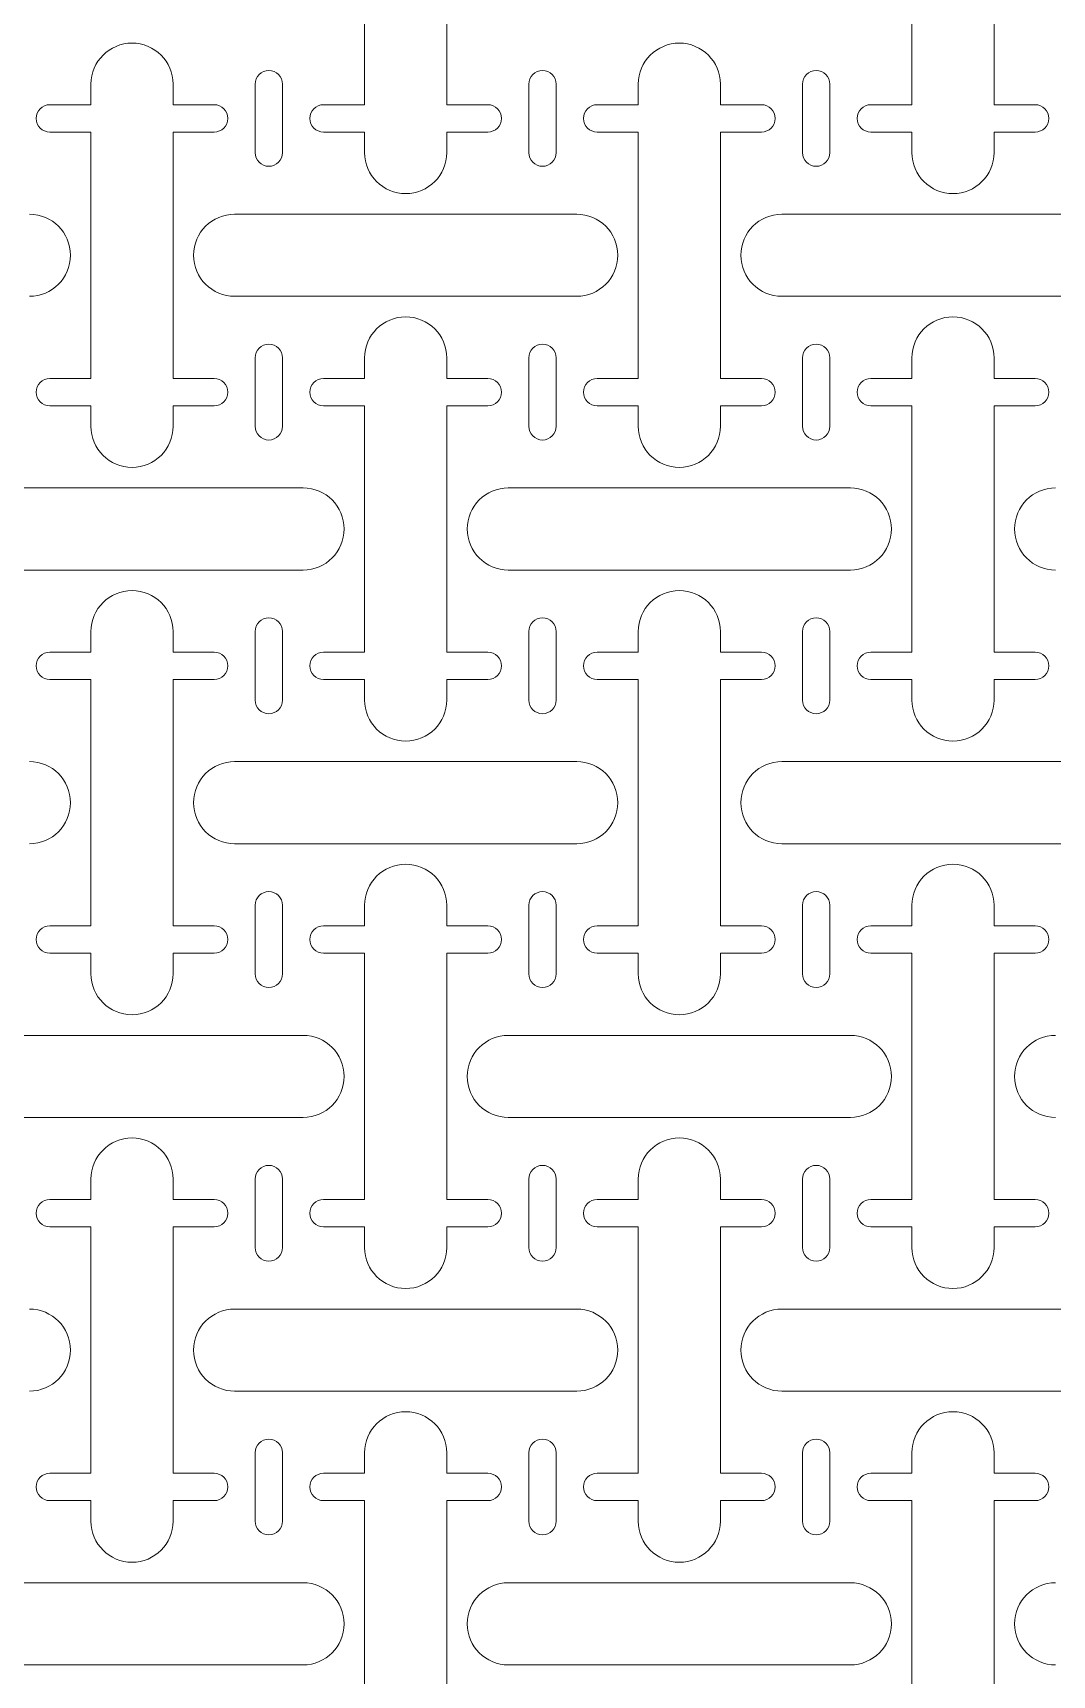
# Model space of a CAD drawing. Header units: metres. Extents: x 0 to 140, y 0 to 240.
# Drawn here: x 66.4 to 103.6, y 58.1 to 118.1 of the extents above; entities that cross this region are included whole.
import ezdxf

# ---------------------------------------------------------------- set-up
doc = ezdxf.new("R2010")
doc.units = ezdxf.units.M
doc.layers.add('TOP', color=1, linetype='Continuous', lineweight=0)

msp = doc.modelspace()

# ---------------------------------------------------------------- linework, layer by layer
at = {"layer": 'TOP'}
for p, q in [((78.5, 115.5), (78.5, 124.5)), ((81.5, 115.5), (81.5, 124.5)), ((98.5, 115.5), (98.5, 124.5)), ((101.5, 115.5), (101.5, 124.5)), ((68.5, 115.5), (68.5, 116.25)), ((71.5, 115.5), (71.5, 116.25)), ((74.5, 113.75), (74.5, 116.25)), ((74.5, 113.75), (74.5, 116.25)), ((74.5, 113.75), (74.5, 116.25)), ((74.5, 113.75), (74.5, 116.25)), ((74.5, 113.75), (74.5, 116.25)), ((74.5, 113.75), (74.5, 116.25)), ((74.5, 113.75), (74.5, 116.25)), ((74.5, 113.75), (74.5, 116.25)), ((74.5, 113.75), (74.5, 116.25)), ((74.5, 113.75), (74.5, 116.25)), ((74.5, 113.75), (74.5, 116.25)), ((74.5, 113.75), (74.5, 116.25)), ((74.5, 113.75), (74.5, 116.25)), ((75.5, 113.75), (75.5, 116.25)), ((75.5, 113.75), (75.5, 116.25)), ((75.5, 113.75), (75.5, 116.25)), ((75.5, 113.75), (75.5, 116.25)), ((75.5, 113.75), (75.5, 116.25)), ((75.5, 113.75), (75.5, 116.25)), ((75.5, 113.75), (75.5, 116.25)), ((75.5, 113.75), (75.5, 116.25)), ((75.5, 113.75), (75.5, 116.25)), ((75.5, 113.75), (75.5, 116.25)), ((75.5, 113.75), (75.5, 116.25)), ((75.5, 113.75), (75.5, 116.25)), ((75.5, 113.75), (75.5, 116.25)), ((84.5, 113.75), (84.5, 116.25)), ((84.5, 113.75), (84.5, 116.25)), ((84.5, 113.75), (84.5, 116.25)), ((84.5, 113.75), (84.5, 116.25)), ((84.5, 113.75), (84.5, 116.25)), ((84.5, 113.75), (84.5, 116.25)), ((84.5, 113.75), (84.5, 116.25)), ((84.5, 113.75), (84.5, 116.25)), ((84.5, 113.75), (84.5, 116.25)), ((84.5, 113.75), (84.5, 116.25)), ((84.5, 113.75), (84.5, 116.25)), ((84.5, 113.75), (84.5, 116.25)), ((84.5, 113.75), (84.5, 116.25)), ((85.5, 113.75), (85.5, 116.25)), ((85.5, 113.75), (85.5, 116.25)), ((85.5, 113.75), (85.5, 116.25)), ((85.5, 113.75), (85.5, 116.25)), ((85.5, 113.75), (85.5, 116.25)), ((85.5, 113.75), (85.5, 116.25)), ((85.5, 113.75), (85.5, 116.25)), ((85.5, 113.75), (85.5, 116.25)), ((85.5, 113.75), (85.5, 116.25)), ((85.5, 113.75), (85.5, 116.25)), ((85.5, 113.75), (85.5, 116.25)), ((85.5, 113.75), (85.5, 116.25)), ((85.5, 113.75), (85.5, 116.25)), ((88.5, 115.5), (88.5, 116.25)), ((91.5, 115.5), (91.5, 116.25)), ((94.5, 113.75), (94.5, 116.25)), ((94.5, 113.75), (94.5, 116.25)), ((94.5, 113.75), (94.5, 116.25)), ((94.5, 113.75), (94.5, 116.25)), ((94.5, 113.75), (94.5, 116.25)), ((94.5, 113.75), (94.5, 116.25)), ((94.5, 113.75), (94.5, 116.25)), ((94.5, 113.75), (94.5, 116.25)), ((94.5, 113.75), (94.5, 116.25)), ((94.5, 113.75), (94.5, 116.25)), ((94.5, 113.75), (94.5, 116.25)), ((94.5, 113.75), (94.5, 116.25)), ((94.5, 113.75), (94.5, 116.25)), ((95.5, 113.75), (95.5, 116.25)), ((95.5, 113.75), (95.5, 116.25)), ((95.5, 113.75), (95.5, 116.25)), ((95.5, 113.75), (95.5, 116.25)), ((95.5, 113.75), (95.5, 116.25)), ((95.5, 113.75), (95.5, 116.25)), ((95.5, 113.75), (95.5, 116.25)), ((95.5, 113.75), (95.5, 116.25)), ((95.5, 113.75), (95.5, 116.25)), ((95.5, 113.75), (95.5, 116.25)), ((95.5, 113.75), (95.5, 116.25)), ((95.5, 113.75), (95.5, 116.25)), ((95.5, 113.75), (95.5, 116.25)), ((67, 115.5), (68.5, 115.5)), ((73, 115.5), (71.5, 115.5)), ((77, 115.5), (78.5, 115.5)), ((83, 115.5), (81.5, 115.5)), ((87, 115.5), (88.5, 115.5)), ((93, 115.5), (91.5, 115.5)), ((97, 115.5), (98.5, 115.5)), ((103, 115.5), (101.5, 115.5)), ((68.5, 114.5), (67, 114.5)), ((68.5, 105.5), (68.5, 114.5)), ((71.5, 105.5), (71.5, 114.5)), ((71.5, 114.5), (73, 114.5)), ((78.5, 114.5), (77, 114.5)), ((78.5, 113.75), (78.5, 114.5)), ((81.5, 113.75), (81.5, 114.5)), ((81.5, 114.5), (83, 114.5)), ((88.5, 114.5), (87, 114.5)), ((88.5, 105.5), (88.5, 114.5)), ((91.5, 105.5), (91.5, 114.5)), ((91.5, 114.5), (93, 114.5)), ((98.5, 114.5), (97, 114.5)), ((98.5, 113.75), (98.5, 114.5)), ((101.5, 113.75), (101.5, 114.5)), ((101.5, 114.5), (103, 114.5)), ((73.75, 111.5), (86.25, 111.5)), ((93.75, 111.5), (106.25, 111.5)), ((73.75, 108.5), (86.25, 108.5)), ((93.75, 108.5), (106.25, 108.5)), ((74.5, 103.75), (74.5, 106.25)), ((74.5, 103.75), (74.5, 106.25)), ((74.5, 103.75), (74.5, 106.25)), ((74.5, 103.75), (74.5, 106.25)), ((74.5, 103.75), (74.5, 106.25)), ((74.5, 103.75), (74.5, 106.25)), ((74.5, 103.75), (74.5, 106.25)), ((74.5, 103.75), (74.5, 106.25)), ((74.5, 103.75), (74.5, 106.25)), ((74.5, 103.75), (74.5, 106.25)), ((74.5, 103.75), (74.5, 106.25)), ((74.5, 103.75), (74.5, 106.25)), ((74.5, 103.75), (74.5, 106.25)), ((75.5, 103.75), (75.5, 106.25)), ((75.5, 103.75), (75.5, 106.25)), ((75.5, 103.75), (75.5, 106.25)), ((75.5, 103.75), (75.5, 106.25)), ((75.5, 103.75), (75.5, 106.25)), ((75.5, 103.75), (75.5, 106.25)), ((75.5, 103.75), (75.5, 106.25)), ((75.5, 103.75), (75.5, 106.25)), ((75.5, 103.75), (75.5, 106.25)), ((75.5, 103.75), (75.5, 106.25)), ((75.5, 103.75), (75.5, 106.25)), ((75.5, 103.75), (75.5, 106.25)), ((75.5, 103.75), (75.5, 106.25)), ((78.5, 105.5), (78.5, 106.25)), ((81.5, 105.5), (81.5, 106.25)), ((84.5, 103.75), (84.5, 106.25)), ((84.5, 103.75), (84.5, 106.25)), ((84.5, 103.75), (84.5, 106.25)), ((84.5, 103.75), (84.5, 106.25)), ((84.5, 103.75), (84.5, 106.25)), ((84.5, 103.75), (84.5, 106.25)), ((84.5, 103.75), (84.5, 106.25)), ((84.5, 103.75), (84.5, 106.25)), ((84.5, 103.75), (84.5, 106.25)), ((84.5, 103.75), (84.5, 106.25)), ((84.5, 103.75), (84.5, 106.25)), ((84.5, 103.75), (84.5, 106.25)), ((84.5, 103.75), (84.5, 106.25)), ((85.5, 103.75), (85.5, 106.25)), ((85.5, 103.75), (85.5, 106.25)), ((85.5, 103.75), (85.5, 106.25)), ((85.5, 103.75), (85.5, 106.25)), ((85.5, 103.75), (85.5, 106.25)), ((85.5, 103.75), (85.5, 106.25)), ((85.5, 103.75), (85.5, 106.25)), ((85.5, 103.75), (85.5, 106.25)), ((85.5, 103.75), (85.5, 106.25)), ((85.5, 103.75), (85.5, 106.25)), ((85.5, 103.75), (85.5, 106.25)), ((85.5, 103.75), (85.5, 106.25)), ((85.5, 103.75), (85.5, 106.25)), ((94.5, 103.75), (94.5, 106.25)), ((94.5, 103.75), (94.5, 106.25)), ((94.5, 103.75), (94.5, 106.25)), ((94.5, 103.75), (94.5, 106.25)), ((94.5, 103.75), (94.5, 106.25)), ((94.5, 103.75), (94.5, 106.25)), ((94.5, 103.75), (94.5, 106.25)), ((94.5, 103.75), (94.5, 106.25)), ((94.5, 103.75), (94.5, 106.25)), ((94.5, 103.75), (94.5, 106.25)), ((94.5, 103.75), (94.5, 106.25)), ((94.5, 103.75), (94.5, 106.25)), ((94.5, 103.75), (94.5, 106.25)), ((95.5, 103.75), (95.5, 106.25)), ((95.5, 103.75), (95.5, 106.25)), ((95.5, 103.75), (95.5, 106.25)), ((95.5, 103.75), (95.5, 106.25)), ((95.5, 103.75), (95.5, 106.25)), ((95.5, 103.75), (95.5, 106.25)), ((95.5, 103.75), (95.5, 106.25)), ((95.5, 103.75), (95.5, 106.25)), ((95.5, 103.75), (95.5, 106.25)), ((95.5, 103.75), (95.5, 106.25)), ((95.5, 103.75), (95.5, 106.25)), ((95.5, 103.75), (95.5, 106.25)), ((95.5, 103.75), (95.5, 106.25)), ((98.5, 105.5), (98.5, 106.25)), ((101.5, 105.5), (101.5, 106.25)), ((67, 105.5), (68.5, 105.5)), ((73, 105.5), (71.5, 105.5)), ((77, 105.5), (78.5, 105.5)), ((83, 105.5), (81.5, 105.5)), ((87, 105.5), (88.5, 105.5)), ((93, 105.5), (91.5, 105.5)), ((97, 105.5), (98.5, 105.5)), ((103, 105.5), (101.5, 105.5)), ((68.5, 104.5), (67, 104.5)), ((68.5, 103.75), (68.5, 104.5)), ((71.5, 103.75), (71.5, 104.5)), ((71.5, 104.5), (73, 104.5)), ((78.5, 104.5), (77, 104.5)), ((78.5, 95.5), (78.5, 104.5)), ((81.5, 95.5), (81.5, 104.5)), ((81.5, 104.5), (83, 104.5)), ((88.5, 104.5), (87, 104.5)), ((88.5, 103.75), (88.5, 104.5)), ((91.5, 103.75), (91.5, 104.5)), ((91.5, 104.5), (93, 104.5)), ((98.5, 104.5), (97, 104.5)), ((98.5, 95.5), (98.5, 104.5)), ((101.5, 95.5), (101.5, 104.5)), ((101.5, 104.5), (103, 104.5)), ((63.75, 101.5), (76.25, 101.5)), ((83.75, 101.5), (96.25, 101.5)), ((63.75, 98.5), (76.25, 98.5)), ((83.75, 98.5), (96.25, 98.5)), ((68.5, 95.5), (68.5, 96.25)), ((71.5, 95.5), (71.5, 96.25)), ((74.5, 93.75), (74.5, 96.25)), ((74.5, 93.75), (74.5, 96.25)), ((74.5, 93.75), (74.5, 96.25)), ((74.5, 93.75), (74.5, 96.25)), ((74.5, 93.75), (74.5, 96.25)), ((74.5, 93.75), (74.5, 96.25)), ((74.5, 93.75), (74.5, 96.25)), ((74.5, 93.75), (74.5, 96.25)), ((74.5, 93.75), (74.5, 96.25)), ((74.5, 93.75), (74.5, 96.25)), ((74.5, 93.75), (74.5, 96.25)), ((74.5, 93.75), (74.5, 96.25)), ((74.5, 93.75), (74.5, 96.25)), ((75.5, 93.75), (75.5, 96.25)), ((75.5, 93.75), (75.5, 96.25)), ((75.5, 93.75), (75.5, 96.25)), ((75.5, 93.75), (75.5, 96.25)), ((75.5, 93.75), (75.5, 96.25)), ((75.5, 93.75), (75.5, 96.25)), ((75.5, 93.75), (75.5, 96.25)), ((75.5, 93.75), (75.5, 96.25)), ((75.5, 93.75), (75.5, 96.25)), ((75.5, 93.75), (75.5, 96.25)), ((75.5, 93.75), (75.5, 96.25)), ((75.5, 93.75), (75.5, 96.25)), ((75.5, 93.75), (75.5, 96.25)), ((84.5, 93.75), (84.5, 96.25)), ((84.5, 93.75), (84.5, 96.25)), ((84.5, 93.75), (84.5, 96.25)), ((84.5, 93.75), (84.5, 96.25)), ((84.5, 93.75), (84.5, 96.25)), ((84.5, 93.75), (84.5, 96.25)), ((84.5, 93.75), (84.5, 96.25)), ((84.5, 93.75), (84.5, 96.25)), ((84.5, 93.75), (84.5, 96.25)), ((84.5, 93.75), (84.5, 96.25)), ((84.5, 93.75), (84.5, 96.25)), ((84.5, 93.75), (84.5, 96.25)), ((84.5, 93.75), (84.5, 96.25)), ((85.5, 93.75), (85.5, 96.25)), ((85.5, 93.75), (85.5, 96.25)), ((85.5, 93.75), (85.5, 96.25)), ((85.5, 93.75), (85.5, 96.25)), ((85.5, 93.75), (85.5, 96.25)), ((85.5, 93.75), (85.5, 96.25)), ((85.5, 93.75), (85.5, 96.25)), ((85.5, 93.75), (85.5, 96.25)), ((85.5, 93.75), (85.5, 96.25)), ((85.5, 93.75), (85.5, 96.25)), ((85.5, 93.75), (85.5, 96.25)), ((85.5, 93.75), (85.5, 96.25)), ((85.5, 93.75), (85.5, 96.25)), ((88.5, 95.5), (88.5, 96.25)), ((91.5, 95.5), (91.5, 96.25)), ((94.5, 93.75), (94.5, 96.25)), ((94.5, 93.75), (94.5, 96.25)), ((94.5, 93.75), (94.5, 96.25)), ((94.5, 93.75), (94.5, 96.25)), ((94.5, 93.75), (94.5, 96.25)), ((94.5, 93.75), (94.5, 96.25)), ((94.5, 93.75), (94.5, 96.25)), ((94.5, 93.75), (94.5, 96.25)), ((94.5, 93.75), (94.5, 96.25)), ((94.5, 93.75), (94.5, 96.25)), ((94.5, 93.75), (94.5, 96.25)), ((94.5, 93.75), (94.5, 96.25)), ((94.5, 93.75), (94.5, 96.25)), ((95.5, 93.75), (95.5, 96.25)), ((95.5, 93.75), (95.5, 96.25)), ((95.5, 93.75), (95.5, 96.25)), ((95.5, 93.75), (95.5, 96.25)), ((95.5, 93.75), (95.5, 96.25)), ((95.5, 93.75), (95.5, 96.25)), ((95.5, 93.75), (95.5, 96.25)), ((95.5, 93.75), (95.5, 96.25)), ((95.5, 93.75), (95.5, 96.25)), ((95.5, 93.75), (95.5, 96.25)), ((95.5, 93.75), (95.5, 96.25)), ((95.5, 93.75), (95.5, 96.25)), ((95.5, 93.75), (95.5, 96.25)), ((67, 95.5), (68.5, 95.5)), ((73, 95.5), (71.5, 95.5)), ((77, 95.5), (78.5, 95.5)), ((83, 95.5), (81.5, 95.5)), ((87, 95.5), (88.5, 95.5)), ((93, 95.5), (91.5, 95.5)), ((97, 95.5), (98.5, 95.5)), ((103, 95.5), (101.5, 95.5)), ((68.5, 94.5), (67, 94.5)), ((68.5, 85.5), (68.5, 94.5)), ((71.5, 85.5), (71.5, 94.5)), ((71.5, 94.5), (73, 94.5)), ((78.5, 94.5), (77, 94.5)), ((78.5, 93.75), (78.5, 94.5)), ((81.5, 93.75), (81.5, 94.5)), ((81.5, 94.5), (83, 94.5)), ((88.5, 94.5), (87, 94.5)), ((88.5, 85.5), (88.5, 94.5)), ((91.5, 85.5), (91.5, 94.5)), ((91.5, 94.5), (93, 94.5)), ((98.5, 94.5), (97, 94.5)), ((98.5, 93.75), (98.5, 94.5)), ((101.5, 93.75), (101.5, 94.5)), ((101.5, 94.5), (103, 94.5)), ((73.75, 91.5), (86.25, 91.5)), ((93.75, 91.5), (106.25, 91.5)), ((73.75, 88.5), (86.25, 88.5)), ((93.75, 88.5), (106.25, 88.5)), ((74.5, 83.75), (74.5, 86.25)), ((74.5, 83.75), (74.5, 86.25)), ((74.5, 83.75), (74.5, 86.25)), ((74.5, 83.75), (74.5, 86.25)), ((74.5, 83.75), (74.5, 86.25)), ((74.5, 83.75), (74.5, 86.25)), ((74.5, 83.75), (74.5, 86.25)), ((74.5, 83.75), (74.5, 86.25)), ((74.5, 83.75), (74.5, 86.25)), ((74.5, 83.75), (74.5, 86.25)), ((74.5, 83.75), (74.5, 86.25)), ((74.5, 83.75), (74.5, 86.25)), ((74.5, 83.75), (74.5, 86.25)), ((75.5, 83.75), (75.5, 86.25)), ((75.5, 83.75), (75.5, 86.25)), ((75.5, 83.75), (75.5, 86.25)), ((75.5, 83.75), (75.5, 86.25)), ((75.5, 83.75), (75.5, 86.25)), ((75.5, 83.75), (75.5, 86.25)), ((75.5, 83.75), (75.5, 86.25)), ((75.5, 83.75), (75.5, 86.25)), ((75.5, 83.75), (75.5, 86.25)), ((75.5, 83.75), (75.5, 86.25)), ((75.5, 83.75), (75.5, 86.25)), ((75.5, 83.75), (75.5, 86.25)), ((75.5, 83.75), (75.5, 86.25)), ((78.5, 85.5), (78.5, 86.25)), ((81.5, 85.5), (81.5, 86.25)), ((84.5, 83.75), (84.5, 86.25)), ((84.5, 83.75), (84.5, 86.25)), ((84.5, 83.75), (84.5, 86.25)), ((84.5, 83.75), (84.5, 86.25)), ((84.5, 83.75), (84.5, 86.25)), ((84.5, 83.75), (84.5, 86.25)), ((84.5, 83.75), (84.5, 86.25)), ((84.5, 83.75), (84.5, 86.25)), ((84.5, 83.75), (84.5, 86.25)), ((84.5, 83.75), (84.5, 86.25)), ((84.5, 83.75), (84.5, 86.25)), ((84.5, 83.75), (84.5, 86.25)), ((84.5, 83.75), (84.5, 86.25)), ((85.5, 83.75), (85.5, 86.25)), ((85.5, 83.75), (85.5, 86.25)), ((85.5, 83.75), (85.5, 86.25)), ((85.5, 83.75), (85.5, 86.25)), ((85.5, 83.75), (85.5, 86.25)), ((85.5, 83.75), (85.5, 86.25)), ((85.5, 83.75), (85.5, 86.25)), ((85.5, 83.75), (85.5, 86.25)), ((85.5, 83.75), (85.5, 86.25)), ((85.5, 83.75), (85.5, 86.25)), ((85.5, 83.75), (85.5, 86.25)), ((85.5, 83.75), (85.5, 86.25)), ((85.5, 83.75), (85.5, 86.25)), ((94.5, 83.75), (94.5, 86.25)), ((94.5, 83.75), (94.5, 86.25)), ((94.5, 83.75), (94.5, 86.25)), ((94.5, 83.75), (94.5, 86.25)), ((94.5, 83.75), (94.5, 86.25)), ((94.5, 83.75), (94.5, 86.25)), ((94.5, 83.75), (94.5, 86.25)), ((94.5, 83.75), (94.5, 86.25)), ((94.5, 83.75), (94.5, 86.25)), ((94.5, 83.75), (94.5, 86.25)), ((94.5, 83.75), (94.5, 86.25)), ((94.5, 83.75), (94.5, 86.25)), ((94.5, 83.75), (94.5, 86.25)), ((95.5, 83.75), (95.5, 86.25)), ((95.5, 83.75), (95.5, 86.25)), ((95.5, 83.75), (95.5, 86.25)), ((95.5, 83.75), (95.5, 86.25)), ((95.5, 83.75), (95.5, 86.25)), ((95.5, 83.75), (95.5, 86.25)), ((95.5, 83.75), (95.5, 86.25)), ((95.5, 83.75), (95.5, 86.25)), ((95.5, 83.75), (95.5, 86.25)), ((95.5, 83.75), (95.5, 86.25)), ((95.5, 83.75), (95.5, 86.25)), ((95.5, 83.75), (95.5, 86.25)), ((95.5, 83.75), (95.5, 86.25)), ((98.5, 85.5), (98.5, 86.25)), ((101.5, 85.5), (101.5, 86.25)), ((67, 85.5), (68.5, 85.5)), ((73, 85.5), (71.5, 85.5)), ((77, 85.5), (78.5, 85.5)), ((83, 85.5), (81.5, 85.5)), ((87, 85.5), (88.5, 85.5)), ((93, 85.5), (91.5, 85.5)), ((97, 85.5), (98.5, 85.5)), ((103, 85.5), (101.5, 85.5)), ((68.5, 84.5), (67, 84.5)), ((68.5, 83.75), (68.5, 84.5)), ((71.5, 83.75), (71.5, 84.5)), ((71.5, 84.5), (73, 84.5)), ((78.5, 84.5), (77, 84.5)), ((78.5, 75.5), (78.5, 84.5)), ((81.5, 75.5), (81.5, 84.5)), ((81.5, 84.5), (83, 84.5)), ((88.5, 84.5), (87, 84.5)), ((88.5, 83.75), (88.5, 84.5)), ((91.5, 83.75), (91.5, 84.5)), ((91.5, 84.5), (93, 84.5)), ((98.5, 84.5), (97, 84.5)), ((98.5, 75.5), (98.5, 84.5)), ((101.5, 75.5), (101.5, 84.5)), ((101.5, 84.5), (103, 84.5)), ((63.75, 81.5), (76.25, 81.5)), ((83.75, 81.5), (96.25, 81.5)), ((63.75, 78.5), (76.25, 78.5)), ((83.75, 78.5), (96.25, 78.5)), ((68.5, 75.5), (68.5, 76.25)), ((71.5, 75.5), (71.5, 76.25)), ((74.5, 73.75), (74.5, 76.25)), ((74.5, 73.75), (74.5, 76.25)), ((74.5, 73.75), (74.5, 76.25)), ((74.5, 73.75), (74.5, 76.25)), ((74.5, 73.75), (74.5, 76.25)), ((74.5, 73.75), (74.5, 76.25)), ((74.5, 73.75), (74.5, 76.25)), ((74.5, 73.75), (74.5, 76.25)), ((74.5, 73.75), (74.5, 76.25)), ((74.5, 73.75), (74.5, 76.25)), ((74.5, 73.75), (74.5, 76.25)), ((74.5, 73.75), (74.5, 76.25)), ((74.5, 73.75), (74.5, 76.25)), ((75.5, 73.75), (75.5, 76.25)), ((75.5, 73.75), (75.5, 76.25)), ((75.5, 73.75), (75.5, 76.25)), ((75.5, 73.75), (75.5, 76.25)), ((75.5, 73.75), (75.5, 76.25)), ((75.5, 73.75), (75.5, 76.25)), ((75.5, 73.75), (75.5, 76.25)), ((75.5, 73.75), (75.5, 76.25)), ((75.5, 73.75), (75.5, 76.25)), ((75.5, 73.75), (75.5, 76.25)), ((75.5, 73.75), (75.5, 76.25)), ((75.5, 73.75), (75.5, 76.25)), ((75.5, 73.75), (75.5, 76.25)), ((84.5, 73.75), (84.5, 76.25)), ((84.5, 73.75), (84.5, 76.25)), ((84.5, 73.75), (84.5, 76.25)), ((84.5, 73.75), (84.5, 76.25)), ((84.5, 73.75), (84.5, 76.25)), ((84.5, 73.75), (84.5, 76.25)), ((84.5, 73.75), (84.5, 76.25)), ((84.5, 73.75), (84.5, 76.25)), ((84.5, 73.75), (84.5, 76.25)), ((84.5, 73.75), (84.5, 76.25)), ((84.5, 73.75), (84.5, 76.25)), ((84.5, 73.75), (84.5, 76.25)), ((84.5, 73.75), (84.5, 76.25)), ((85.5, 73.75), (85.5, 76.25)), ((85.5, 73.75), (85.5, 76.25)), ((85.5, 73.75), (85.5, 76.25)), ((85.5, 73.75), (85.5, 76.25)), ((85.5, 73.75), (85.5, 76.25)), ((85.5, 73.75), (85.5, 76.25)), ((85.5, 73.75), (85.5, 76.25)), ((85.5, 73.75), (85.5, 76.25)), ((85.5, 73.75), (85.5, 76.25)), ((85.5, 73.75), (85.5, 76.25)), ((85.5, 73.75), (85.5, 76.25)), ((85.5, 73.75), (85.5, 76.25)), ((85.5, 73.75), (85.5, 76.25)), ((88.5, 75.5), (88.5, 76.25)), ((91.5, 75.5), (91.5, 76.25)), ((94.5, 73.75), (94.5, 76.25)), ((94.5, 73.75), (94.5, 76.25)), ((94.5, 73.75), (94.5, 76.25)), ((94.5, 73.75), (94.5, 76.25)), ((94.5, 73.75), (94.5, 76.25)), ((94.5, 73.75), (94.5, 76.25)), ((94.5, 73.75), (94.5, 76.25)), ((94.5, 73.75), (94.5, 76.25)), ((94.5, 73.75), (94.5, 76.25)), ((94.5, 73.75), (94.5, 76.25)), ((94.5, 73.75), (94.5, 76.25)), ((94.5, 73.75), (94.5, 76.25)), ((94.5, 73.75), (94.5, 76.25)), ((95.5, 73.75), (95.5, 76.25)), ((95.5, 73.75), (95.5, 76.25)), ((95.5, 73.75), (95.5, 76.25)), ((95.5, 73.75), (95.5, 76.25)), ((95.5, 73.75), (95.5, 76.25)), ((95.5, 73.75), (95.5, 76.25)), ((95.5, 73.75), (95.5, 76.25)), ((95.5, 73.75), (95.5, 76.25)), ((95.5, 73.75), (95.5, 76.25)), ((95.5, 73.75), (95.5, 76.25)), ((95.5, 73.75), (95.5, 76.25)), ((95.5, 73.75), (95.5, 76.25)), ((95.5, 73.75), (95.5, 76.25)), ((67, 75.5), (68.5, 75.5)), ((73, 75.5), (71.5, 75.5)), ((77, 75.5), (78.5, 75.5)), ((83, 75.5), (81.5, 75.5)), ((87, 75.5), (88.5, 75.5)), ((93, 75.5), (91.5, 75.5)), ((97, 75.5), (98.5, 75.5)), ((103, 75.5), (101.5, 75.5)), ((68.5, 74.5), (67, 74.5)), ((68.5, 65.5), (68.5, 74.5)), ((71.5, 65.5), (71.5, 74.5)), ((71.5, 74.5), (73, 74.5)), ((78.5, 74.5), (77, 74.5)), ((78.5, 73.75), (78.5, 74.5)), ((81.5, 73.75), (81.5, 74.5)), ((81.5, 74.5), (83, 74.5)), ((88.5, 74.5), (87, 74.5)), ((88.5, 65.5), (88.5, 74.5)), ((91.5, 65.5), (91.5, 74.5)), ((91.5, 74.5), (93, 74.5)), ((98.5, 74.5), (97, 74.5)), ((98.5, 73.75), (98.5, 74.5)), ((101.5, 73.75), (101.5, 74.5)), ((101.5, 74.5), (103, 74.5)), ((73.75, 71.5), (86.25, 71.5)), ((93.75, 71.5), (106.25, 71.5)), ((73.75, 68.5), (86.25, 68.5)), ((93.75, 68.5), (106.25, 68.5)), ((74.5, 63.75), (74.5, 66.25)), ((74.5, 63.75), (74.5, 66.25)), ((74.5, 63.75), (74.5, 66.25)), ((74.5, 63.75), (74.5, 66.25)), ((74.5, 63.75), (74.5, 66.25)), ((74.5, 63.75), (74.5, 66.25)), ((74.5, 63.75), (74.5, 66.25)), ((74.5, 63.75), (74.5, 66.25)), ((74.5, 63.75), (74.5, 66.25)), ((74.5, 63.75), (74.5, 66.25)), ((74.5, 63.75), (74.5, 66.25)), ((74.5, 63.75), (74.5, 66.25)), ((74.5, 63.75), (74.5, 66.25)), ((75.5, 63.75), (75.5, 66.25)), ((75.5, 63.75), (75.5, 66.25)), ((75.5, 63.75), (75.5, 66.25)), ((75.5, 63.75), (75.5, 66.25)), ((75.5, 63.75), (75.5, 66.25)), ((75.5, 63.75), (75.5, 66.25)), ((75.5, 63.75), (75.5, 66.25)), ((75.5, 63.75), (75.5, 66.25)), ((75.5, 63.75), (75.5, 66.25)), ((75.5, 63.75), (75.5, 66.25)), ((75.5, 63.75), (75.5, 66.25)), ((75.5, 63.75), (75.5, 66.25)), ((75.5, 63.75), (75.5, 66.25)), ((78.5, 65.5), (78.5, 66.25)), ((81.5, 65.5), (81.5, 66.25)), ((84.5, 63.75), (84.5, 66.25)), ((84.5, 63.75), (84.5, 66.25)), ((84.5, 63.75), (84.5, 66.25)), ((84.5, 63.75), (84.5, 66.25)), ((84.5, 63.75), (84.5, 66.25)), ((84.5, 63.75), (84.5, 66.25)), ((84.5, 63.75), (84.5, 66.25)), ((84.5, 63.75), (84.5, 66.25)), ((84.5, 63.75), (84.5, 66.25)), ((84.5, 63.75), (84.5, 66.25)), ((84.5, 63.75), (84.5, 66.25)), ((84.5, 63.75), (84.5, 66.25)), ((84.5, 63.75), (84.5, 66.25)), ((85.5, 63.75), (85.5, 66.25)), ((85.5, 63.75), (85.5, 66.25)), ((85.5, 63.75), (85.5, 66.25)), ((85.5, 63.75), (85.5, 66.25)), ((85.5, 63.75), (85.5, 66.25)), ((85.5, 63.75), (85.5, 66.25)), ((85.5, 63.75), (85.5, 66.25)), ((85.5, 63.75), (85.5, 66.25)), ((85.5, 63.75), (85.5, 66.25)), ((85.5, 63.75), (85.5, 66.25)), ((85.5, 63.75), (85.5, 66.25)), ((85.5, 63.75), (85.5, 66.25)), ((85.5, 63.75), (85.5, 66.25)), ((94.5, 63.75), (94.5, 66.25)), ((94.5, 63.75), (94.5, 66.25)), ((94.5, 63.75), (94.5, 66.25)), ((94.5, 63.75), (94.5, 66.25)), ((94.5, 63.75), (94.5, 66.25)), ((94.5, 63.75), (94.5, 66.25)), ((94.5, 63.75), (94.5, 66.25)), ((94.5, 63.75), (94.5, 66.25)), ((94.5, 63.75), (94.5, 66.25)), ((94.5, 63.75), (94.5, 66.25)), ((94.5, 63.75), (94.5, 66.25)), ((94.5, 63.75), (94.5, 66.25)), ((94.5, 63.75), (94.5, 66.25)), ((95.5, 63.75), (95.5, 66.25)), ((95.5, 63.75), (95.5, 66.25)), ((95.5, 63.75), (95.5, 66.25)), ((95.5, 63.75), (95.5, 66.25)), ((95.5, 63.75), (95.5, 66.25)), ((95.5, 63.75), (95.5, 66.25)), ((95.5, 63.75), (95.5, 66.25)), ((95.5, 63.75), (95.5, 66.25)), ((95.5, 63.75), (95.5, 66.25)), ((95.5, 63.75), (95.5, 66.25)), ((95.5, 63.75), (95.5, 66.25)), ((95.5, 63.75), (95.5, 66.25)), ((95.5, 63.75), (95.5, 66.25)), ((98.5, 65.5), (98.5, 66.25)), ((101.5, 65.5), (101.5, 66.25)), ((67, 65.5), (68.5, 65.5)), ((73, 65.5), (71.5, 65.5)), ((77, 65.5), (78.5, 65.5)), ((83, 65.5), (81.5, 65.5)), ((87, 65.5), (88.5, 65.5)), ((93, 65.5), (91.5, 65.5)), ((97, 65.5), (98.5, 65.5)), ((103, 65.5), (101.5, 65.5)), ((68.5, 64.5), (67, 64.5)), ((68.5, 63.75), (68.5, 64.5)), ((71.5, 63.75), (71.5, 64.5)), ((71.5, 64.5), (73, 64.5)), ((78.5, 64.5), (77, 64.5)), ((78.5, 55.5), (78.5, 64.5)), ((81.5, 55.5), (81.5, 64.5)), ((81.5, 64.5), (83, 64.5)), ((88.5, 64.5), (87, 64.5)), ((88.5, 63.75), (88.5, 64.5)), ((91.5, 63.75), (91.5, 64.5)), ((91.5, 64.5), (93, 64.5)), ((98.5, 64.5), (97, 64.5)), ((98.5, 55.5), (98.5, 64.5)), ((101.5, 55.5), (101.5, 64.5)), ((101.5, 64.5), (103, 64.5)), ((63.75, 61.5), (76.25, 61.5)), ((83.75, 61.5), (96.25, 61.5)), ((63.75, 58.5), (76.25, 58.5)), ((83.75, 58.5), (96.25, 58.5))]:
    msp.add_line(p, q, dxfattribs=at)
for centre, radius, start, end in [((70, 116.25), 1.5, 0, 180), ((90, 116.25), 1.5, 0, 180), ((75, 116.25), 0.5, 0, 180), ((75, 116.25), 0.5, 0, 180), ((75, 116.25), 0.5, 0, 180), ((75, 116.25), 0.5, 0, 180), ((75, 116.25), 0.5, 0, 180), ((75, 116.25), 0.5, 0, 180), ((75, 116.25), 0.5, 0, 180), ((75, 116.25), 0.5, 0, 180), ((75, 116.25), 0.5, 0, 180), ((75, 116.25), 0.5, 0, 180), ((75, 116.25), 0.5, 0, 180), ((75, 116.25), 0.5, 0, 180), ((75, 116.25), 0.5, 0, 180), ((85, 116.25), 0.5, 0, 180), ((85, 116.25), 0.5, 0, 180), ((85, 116.25), 0.5, 0, 180), ((85, 116.25), 0.5, 0, 180), ((85, 116.25), 0.5, 0, 180), ((85, 116.25), 0.5, 0, 180), ((85, 116.25), 0.5, 0, 180), ((85, 116.25), 0.5, 0, 180), ((85, 116.25), 0.5, 0, 180), ((85, 116.25), 0.5, 0, 180), ((85, 116.25), 0.5, 0, 180), ((85, 116.25), 0.5, 0, 180), ((85, 116.25), 0.5, 0, 180), ((95, 116.25), 0.5, 0, 180), ((95, 116.25), 0.5, 0, 180), ((95, 116.25), 0.5, 0, 180), ((95, 116.25), 0.5, 0, 180), ((95, 116.25), 0.5, 0, 180), ((95, 116.25), 0.5, 0, 180), ((95, 116.25), 0.5, 0, 180), ((95, 116.25), 0.5, 0, 180), ((95, 116.25), 0.5, 0, 180), ((95, 116.25), 0.5, 0, 180), ((95, 116.25), 0.5, 0, 180), ((95, 116.25), 0.5, 0, 180), ((95, 116.25), 0.5, 0, 180), ((67, 115), 0.5, -270, -90), ((73, 115), 0.5, -90, 90), ((77, 115), 0.5, -270, -90), ((83, 115), 0.5, -90, 90), ((87, 115), 0.5, -270, -90), ((93, 115), 0.5, -90, 90), ((97, 115), 0.5, -270, -90), ((103, 115), 0.5, -90, 90), ((75, 113.75), 0.5, -180, 0), ((75, 113.75), 0.5, -180, 0), ((75, 113.75), 0.5, -180, 0), ((75, 113.75), 0.5, -180, 0), ((75, 113.75), 0.5, -180, 0), ((75, 113.75), 0.5, -180, 0), ((75, 113.75), 0.5, -180, 0), ((75, 113.75), 0.5, -180, 0), ((75, 113.75), 0.5, -180, 0), ((75, 113.75), 0.5, -180, 0), ((75, 113.75), 0.5, -180, 0), ((75, 113.75), 0.5, -180, 0), ((75, 113.75), 0.5, -180, 0), ((80, 113.75), 1.5, -180, 0), ((85, 113.75), 0.5, -180, 0), ((85, 113.75), 0.5, -180, 0), ((85, 113.75), 0.5, -180, 0), ((85, 113.75), 0.5, -180, 0), ((85, 113.75), 0.5, -180, 0), ((85, 113.75), 0.5, -180, 0), ((85, 113.75), 0.5, -180, 0), ((85, 113.75), 0.5, -180, 0), ((85, 113.75), 0.5, -180, 0), ((85, 113.75), 0.5, -180, 0), ((85, 113.75), 0.5, -180, 0), ((85, 113.75), 0.5, -180, 0), ((85, 113.75), 0.5, -180, 0), ((95, 113.75), 0.5, -180, 0), ((95, 113.75), 0.5, -180, 0), ((95, 113.75), 0.5, -180, 0), ((95, 113.75), 0.5, -180, 0), ((95, 113.75), 0.5, -180, 0), ((95, 113.75), 0.5, -180, 0), ((95, 113.75), 0.5, -180, 0), ((95, 113.75), 0.5, -180, 0), ((95, 113.75), 0.5, -180, 0), ((95, 113.75), 0.5, -180, 0), ((95, 113.75), 0.5, -180, 0), ((95, 113.75), 0.5, -180, 0), ((95, 113.75), 0.5, -180, 0), ((100, 113.75), 1.5, -180, 0), ((66.25, 110), 1.5, -90, 90), ((73.75, 110), 1.5, -270, -90), ((86.25, 110), 1.5, -90, 90), ((93.75, 110), 1.5, -270, -90), ((80, 106.25), 1.5, 0, 180), ((100, 106.25), 1.5, 0, 180), ((75, 106.25), 0.5, 0, 180), ((75, 106.25), 0.5, 0, 180), ((75, 106.25), 0.5, 0, 180), ((75, 106.25), 0.5, 0, 180), ((75, 106.25), 0.5, 0, 180), ((75, 106.25), 0.5, 0, 180), ((75, 106.25), 0.5, 0, 180), ((75, 106.25), 0.5, 0, 180), ((75, 106.25), 0.5, 0, 180), ((75, 106.25), 0.5, 0, 180), ((75, 106.25), 0.5, 0, 180), ((75, 106.25), 0.5, 0, 180), ((75, 106.25), 0.5, 0, 180), ((85, 106.25), 0.5, 0, 180), ((85, 106.25), 0.5, 0, 180), ((85, 106.25), 0.5, 0, 180), ((85, 106.25), 0.5, 0, 180), ((85, 106.25), 0.5, 0, 180), ((85, 106.25), 0.5, 0, 180), ((85, 106.25), 0.5, 0, 180), ((85, 106.25), 0.5, 0, 180), ((85, 106.25), 0.5, 0, 180), ((85, 106.25), 0.5, 0, 180), ((85, 106.25), 0.5, 0, 180), ((85, 106.25), 0.5, 0, 180), ((85, 106.25), 0.5, 0, 180), ((95, 106.25), 0.5, 0, 180), ((95, 106.25), 0.5, 0, 180), ((95, 106.25), 0.5, 0, 180), ((95, 106.25), 0.5, 0, 180), ((95, 106.25), 0.5, 0, 180), ((95, 106.25), 0.5, 0, 180), ((95, 106.25), 0.5, 0, 180), ((95, 106.25), 0.5, 0, 180), ((95, 106.25), 0.5, 0, 180), ((95, 106.25), 0.5, 0, 180), ((95, 106.25), 0.5, 0, 180), ((95, 106.25), 0.5, 0, 180), ((95, 106.25), 0.5, 0, 180), ((67, 105), 0.5, -270, -90), ((73, 105), 0.5, -90, 90), ((77, 105), 0.5, -270, -90), ((83, 105), 0.5, -90, 90), ((87, 105), 0.5, -270, -90), ((93, 105), 0.5, -90, 90), ((97, 105), 0.5, -270, -90), ((103, 105), 0.5, -90, 90), ((70, 103.75), 1.5, -180, 0), ((75, 103.75), 0.5, -180, 0), ((75, 103.75), 0.5, -180, 0), ((75, 103.75), 0.5, -180, 0), ((75, 103.75), 0.5, -180, 0), ((75, 103.75), 0.5, -180, 0), ((75, 103.75), 0.5, -180, 0), ((75, 103.75), 0.5, -180, 0), ((75, 103.75), 0.5, -180, 0), ((75, 103.75), 0.5, -180, 0), ((75, 103.75), 0.5, -180, 0), ((75, 103.75), 0.5, -180, 0), ((75, 103.75), 0.5, -180, 0), ((75, 103.75), 0.5, -180, 0), ((85, 103.75), 0.5, -180, 0), ((85, 103.75), 0.5, -180, 0), ((85, 103.75), 0.5, -180, 0), ((85, 103.75), 0.5, -180, 0), ((85, 103.75), 0.5, -180, 0), ((85, 103.75), 0.5, -180, 0), ((85, 103.75), 0.5, -180, 0), ((85, 103.75), 0.5, -180, 0), ((85, 103.75), 0.5, -180, 0), ((85, 103.75), 0.5, -180, 0), ((85, 103.75), 0.5, -180, 0), ((85, 103.75), 0.5, -180, 0), ((85, 103.75), 0.5, -180, 0), ((90, 103.75), 1.5, -180, 0), ((95, 103.75), 0.5, -180, 0), ((95, 103.75), 0.5, -180, 0), ((95, 103.75), 0.5, -180, 0), ((95, 103.75), 0.5, -180, 0), ((95, 103.75), 0.5, -180, 0), ((95, 103.75), 0.5, -180, 0), ((95, 103.75), 0.5, -180, 0), ((95, 103.75), 0.5, -180, 0), ((95, 103.75), 0.5, -180, 0), ((95, 103.75), 0.5, -180, 0), ((95, 103.75), 0.5, -180, 0), ((95, 103.75), 0.5, -180, 0), ((95, 103.75), 0.5, -180, 0), ((76.25, 100), 1.5, -90, 90), ((83.75, 100), 1.5, -270, -90), ((96.25, 100), 1.5, -90, 90), ((103.75, 100), 1.5, -270, -90), ((70, 96.25), 1.5, 0, 180), ((90, 96.25), 1.5, 0, 180), ((75, 96.25), 0.5, 0, 180), ((75, 96.25), 0.5, 0, 180), ((75, 96.25), 0.5, 0, 180), ((75, 96.25), 0.5, 0, 180), ((75, 96.25), 0.5, 0, 180), ((75, 96.25), 0.5, 0, 180), ((75, 96.25), 0.5, 0, 180), ((75, 96.25), 0.5, 0, 180), ((75, 96.25), 0.5, 0, 180), ((75, 96.25), 0.5, 0, 180), ((75, 96.25), 0.5, 0, 180), ((75, 96.25), 0.5, 0, 180), ((75, 96.25), 0.5, 0, 180), ((85, 96.25), 0.5, 0, 180), ((85, 96.25), 0.5, 0, 180), ((85, 96.25), 0.5, 0, 180), ((85, 96.25), 0.5, 0, 180), ((85, 96.25), 0.5, 0, 180), ((85, 96.25), 0.5, 0, 180), ((85, 96.25), 0.5, 0, 180), ((85, 96.25), 0.5, 0, 180), ((85, 96.25), 0.5, 0, 180), ((85, 96.25), 0.5, 0, 180), ((85, 96.25), 0.5, 0, 180), ((85, 96.25), 0.5, 0, 180), ((85, 96.25), 0.5, 0, 180), ((95, 96.25), 0.5, 0, 180), ((95, 96.25), 0.5, 0, 180), ((95, 96.25), 0.5, 0, 180), ((95, 96.25), 0.5, 0, 180), ((95, 96.25), 0.5, 0, 180), ((95, 96.25), 0.5, 0, 180), ((95, 96.25), 0.5, 0, 180), ((95, 96.25), 0.5, 0, 180), ((95, 96.25), 0.5, 0, 180), ((95, 96.25), 0.5, 0, 180), ((95, 96.25), 0.5, 0, 180), ((95, 96.25), 0.5, 0, 180), ((95, 96.25), 0.5, 0, 180), ((67, 95), 0.5, -270, -90), ((73, 95), 0.5, -90, 90), ((77, 95), 0.5, -270, -90), ((83, 95), 0.5, -90, 90), ((87, 95), 0.5, -270, -90), ((93, 95), 0.5, -90, 90), ((97, 95), 0.5, -270, -90), ((103, 95), 0.5, -90, 90), ((75, 93.75), 0.5, -180, 0), ((75, 93.75), 0.5, -180, 0), ((75, 93.75), 0.5, -180, 0), ((75, 93.75), 0.5, -180, 0), ((75, 93.75), 0.5, -180, 0), ((75, 93.75), 0.5, -180, 0), ((75, 93.75), 0.5, -180, 0), ((75, 93.75), 0.5, -180, 0), ((75, 93.75), 0.5, -180, 0), ((75, 93.75), 0.5, -180, 0), ((75, 93.75), 0.5, -180, 0), ((75, 93.75), 0.5, -180, 0), ((75, 93.75), 0.5, -180, 0), ((80, 93.75), 1.5, -180, 0), ((85, 93.75), 0.5, -180, 0), ((85, 93.75), 0.5, -180, 0), ((85, 93.75), 0.5, -180, 0), ((85, 93.75), 0.5, -180, 0), ((85, 93.75), 0.5, -180, 0), ((85, 93.75), 0.5, -180, 0), ((85, 93.75), 0.5, -180, 0), ((85, 93.75), 0.5, -180, 0), ((85, 93.75), 0.5, -180, 0), ((85, 93.75), 0.5, -180, 0), ((85, 93.75), 0.5, -180, 0), ((85, 93.75), 0.5, -180, 0), ((85, 93.75), 0.5, -180, 0), ((95, 93.75), 0.5, -180, 0), ((95, 93.75), 0.5, -180, 0), ((95, 93.75), 0.5, -180, 0), ((95, 93.75), 0.5, -180, 0), ((95, 93.75), 0.5, -180, 0), ((95, 93.75), 0.5, -180, 0), ((95, 93.75), 0.5, -180, 0), ((95, 93.75), 0.5, -180, 0), ((95, 93.75), 0.5, -180, 0), ((95, 93.75), 0.5, -180, 0), ((95, 93.75), 0.5, -180, 0), ((95, 93.75), 0.5, -180, 0), ((95, 93.75), 0.5, -180, 0), ((100, 93.75), 1.5, -180, 0), ((66.25, 90), 1.5, -90, 90), ((73.75, 90), 1.5, -270, -90), ((86.25, 90), 1.5, -90, 90), ((93.75, 90), 1.5, -270, -90), ((80, 86.25), 1.5, 0, 180), ((100, 86.25), 1.5, 0, 180), ((75, 86.25), 0.5, 0, 180), ((75, 86.25), 0.5, 0, 180), ((75, 86.25), 0.5, 0, 180), ((75, 86.25), 0.5, 0, 180), ((75, 86.25), 0.5, 0, 180), ((75, 86.25), 0.5, 0, 180), ((75, 86.25), 0.5, 0, 180), ((75, 86.25), 0.5, 0, 180), ((75, 86.25), 0.5, 0, 180), ((75, 86.25), 0.5, 0, 180), ((75, 86.25), 0.5, 0, 180), ((75, 86.25), 0.5, 0, 180), ((75, 86.25), 0.5, 0, 180), ((85, 86.25), 0.5, 0, 180), ((85, 86.25), 0.5, 0, 180), ((85, 86.25), 0.5, 0, 180), ((85, 86.25), 0.5, 0, 180), ((85, 86.25), 0.5, 0, 180), ((85, 86.25), 0.5, 0, 180), ((85, 86.25), 0.5, 0, 180), ((85, 86.25), 0.5, 0, 180), ((85, 86.25), 0.5, 0, 180), ((85, 86.25), 0.5, 0, 180), ((85, 86.25), 0.5, 0, 180), ((85, 86.25), 0.5, 0, 180), ((85, 86.25), 0.5, 0, 180), ((95, 86.25), 0.5, 0, 180), ((95, 86.25), 0.5, 0, 180), ((95, 86.25), 0.5, 0, 180), ((95, 86.25), 0.5, 0, 180), ((95, 86.25), 0.5, 0, 180), ((95, 86.25), 0.5, 0, 180), ((95, 86.25), 0.5, 0, 180), ((95, 86.25), 0.5, 0, 180), ((95, 86.25), 0.5, 0, 180), ((95, 86.25), 0.5, 0, 180), ((95, 86.25), 0.5, 0, 180), ((95, 86.25), 0.5, 0, 180), ((95, 86.25), 0.5, 0, 180), ((67, 85), 0.5, -270, -90), ((73, 85), 0.5, -90, 90), ((77, 85), 0.5, -270, -90), ((83, 85), 0.5, -90, 90), ((87, 85), 0.5, -270, -90), ((93, 85), 0.5, -90, 90), ((97, 85), 0.5, -270, -90), ((103, 85), 0.5, -90, 90), ((70, 83.75), 1.5, -180, 0), ((75, 83.75), 0.5, -180, 0), ((75, 83.75), 0.5, -180, 0), ((75, 83.75), 0.5, -180, 0), ((75, 83.75), 0.5, -180, 0), ((75, 83.75), 0.5, -180, 0), ((75, 83.75), 0.5, -180, 0), ((75, 83.75), 0.5, -180, 0), ((75, 83.75), 0.5, -180, 0), ((75, 83.75), 0.5, -180, 0), ((75, 83.75), 0.5, -180, 0), ((75, 83.75), 0.5, -180, 0), ((75, 83.75), 0.5, -180, 0), ((75, 83.75), 0.5, -180, 0), ((85, 83.75), 0.5, -180, 0), ((85, 83.75), 0.5, -180, 0), ((85, 83.75), 0.5, -180, 0), ((85, 83.75), 0.5, -180, 0), ((85, 83.75), 0.5, -180, 0), ((85, 83.75), 0.5, -180, 0), ((85, 83.75), 0.5, -180, 0), ((85, 83.75), 0.5, -180, 0), ((85, 83.75), 0.5, -180, 0), ((85, 83.75), 0.5, -180, 0), ((85, 83.75), 0.5, -180, 0), ((85, 83.75), 0.5, -180, 0), ((85, 83.75), 0.5, -180, 0), ((90, 83.75), 1.5, -180, 0), ((95, 83.75), 0.5, -180, 0), ((95, 83.75), 0.5, -180, 0), ((95, 83.75), 0.5, -180, 0), ((95, 83.75), 0.5, -180, 0), ((95, 83.75), 0.5, -180, 0), ((95, 83.75), 0.5, -180, 0), ((95, 83.75), 0.5, -180, 0), ((95, 83.75), 0.5, -180, 0), ((95, 83.75), 0.5, -180, 0), ((95, 83.75), 0.5, -180, 0), ((95, 83.75), 0.5, -180, 0), ((95, 83.75), 0.5, -180, 0), ((95, 83.75), 0.5, -180, 0), ((76.25, 80), 1.5, -90, 90), ((83.75, 80), 1.5, -270, -90), ((96.25, 80), 1.5, -90, 90), ((103.75, 80), 1.5, -270, -90), ((70, 76.25), 1.5, 0, 180), ((90, 76.25), 1.5, 0, 180), ((75, 76.25), 0.5, 0, 180), ((75, 76.25), 0.5, 0, 180), ((75, 76.25), 0.5, 0, 180), ((75, 76.25), 0.5, 0, 180), ((75, 76.25), 0.5, 0, 180), ((75, 76.25), 0.5, 0, 180), ((75, 76.25), 0.5, 0, 180), ((75, 76.25), 0.5, 0, 180), ((75, 76.25), 0.5, 0, 180), ((75, 76.25), 0.5, 0, 180), ((75, 76.25), 0.5, 0, 180), ((75, 76.25), 0.5, 0, 180), ((75, 76.25), 0.5, 0, 180), ((85, 76.25), 0.5, 0, 180), ((85, 76.25), 0.5, 0, 180), ((85, 76.25), 0.5, 0, 180), ((85, 76.25), 0.5, 0, 180), ((85, 76.25), 0.5, 0, 180), ((85, 76.25), 0.5, 0, 180), ((85, 76.25), 0.5, 0, 180), ((85, 76.25), 0.5, 0, 180), ((85, 76.25), 0.5, 0, 180), ((85, 76.25), 0.5, 0, 180), ((85, 76.25), 0.5, 0, 180), ((85, 76.25), 0.5, 0, 180), ((85, 76.25), 0.5, 0, 180), ((95, 76.25), 0.5, 0, 180), ((95, 76.25), 0.5, 0, 180), ((95, 76.25), 0.5, 0, 180), ((95, 76.25), 0.5, 0, 180), ((95, 76.25), 0.5, 0, 180), ((95, 76.25), 0.5, 0, 180), ((95, 76.25), 0.5, 0, 180), ((95, 76.25), 0.5, 0, 180), ((95, 76.25), 0.5, 0, 180), ((95, 76.25), 0.5, 0, 180), ((95, 76.25), 0.5, 0, 180), ((95, 76.25), 0.5, 0, 180), ((95, 76.25), 0.5, 0, 180), ((67, 75), 0.5, -270, -90), ((73, 75), 0.5, -90, 90), ((77, 75), 0.5, -270, -90), ((83, 75), 0.5, -90, 90), ((87, 75), 0.5, -270, -90), ((93, 75), 0.5, -90, 90), ((97, 75), 0.5, -270, -90), ((103, 75), 0.5, -90, 90), ((75, 73.75), 0.5, -180, 0), ((75, 73.75), 0.5, -180, 0), ((75, 73.75), 0.5, -180, 0), ((75, 73.75), 0.5, -180, 0), ((75, 73.75), 0.5, -180, 0), ((75, 73.75), 0.5, -180, 0), ((75, 73.75), 0.5, -180, 0), ((75, 73.75), 0.5, -180, 0), ((75, 73.75), 0.5, -180, 0), ((75, 73.75), 0.5, -180, 0), ((75, 73.75), 0.5, -180, 0), ((75, 73.75), 0.5, -180, 0), ((75, 73.75), 0.5, -180, 0), ((80, 73.75), 1.5, -180, 0), ((85, 73.75), 0.5, -180, 0), ((85, 73.75), 0.5, -180, 0), ((85, 73.75), 0.5, -180, 0), ((85, 73.75), 0.5, -180, 0), ((85, 73.75), 0.5, -180, 0), ((85, 73.75), 0.5, -180, 0), ((85, 73.75), 0.5, -180, 0), ((85, 73.75), 0.5, -180, 0), ((85, 73.75), 0.5, -180, 0), ((85, 73.75), 0.5, -180, 0), ((85, 73.75), 0.5, -180, 0), ((85, 73.75), 0.5, -180, 0), ((85, 73.75), 0.5, -180, 0), ((95, 73.75), 0.5, -180, 0), ((95, 73.75), 0.5, -180, 0), ((95, 73.75), 0.5, -180, 0), ((95, 73.75), 0.5, -180, 0), ((95, 73.75), 0.5, -180, 0), ((95, 73.75), 0.5, -180, 0), ((95, 73.75), 0.5, -180, 0), ((95, 73.75), 0.5, -180, 0), ((95, 73.75), 0.5, -180, 0), ((95, 73.75), 0.5, -180, 0), ((95, 73.75), 0.5, -180, 0), ((95, 73.75), 0.5, -180, 0), ((95, 73.75), 0.5, -180, 0), ((100, 73.75), 1.5, -180, 0), ((66.25, 70), 1.5, -90, 90), ((73.75, 70), 1.5, -270, -90), ((86.25, 70), 1.5, -90, 90), ((93.75, 70), 1.5, -270, -90), ((80, 66.25), 1.5, 0, 180), ((100, 66.25), 1.5, 0, 180), ((75, 66.25), 0.5, 0, 180), ((75, 66.25), 0.5, 0, 180), ((75, 66.25), 0.5, 0, 180), ((75, 66.25), 0.5, 0, 180), ((75, 66.25), 0.5, 0, 180), ((75, 66.25), 0.5, 0, 180), ((75, 66.25), 0.5, 0, 180), ((75, 66.25), 0.5, 0, 180), ((75, 66.25), 0.5, 0, 180), ((75, 66.25), 0.5, 0, 180), ((75, 66.25), 0.5, 0, 180), ((75, 66.25), 0.5, 0, 180), ((75, 66.25), 0.5, 0, 180), ((85, 66.25), 0.5, 0, 180), ((85, 66.25), 0.5, 0, 180), ((85, 66.25), 0.5, 0, 180), ((85, 66.25), 0.5, 0, 180), ((85, 66.25), 0.5, 0, 180), ((85, 66.25), 0.5, 0, 180), ((85, 66.25), 0.5, 0, 180), ((85, 66.25), 0.5, 0, 180), ((85, 66.25), 0.5, 0, 180), ((85, 66.25), 0.5, 0, 180), ((85, 66.25), 0.5, 0, 180), ((85, 66.25), 0.5, 0, 180), ((85, 66.25), 0.5, 0, 180), ((95, 66.25), 0.5, 0, 180), ((95, 66.25), 0.5, 0, 180), ((95, 66.25), 0.5, 0, 180), ((95, 66.25), 0.5, 0, 180), ((95, 66.25), 0.5, 0, 180), ((95, 66.25), 0.5, 0, 180), ((95, 66.25), 0.5, 0, 180), ((95, 66.25), 0.5, 0, 180), ((95, 66.25), 0.5, 0, 180), ((95, 66.25), 0.5, 0, 180), ((95, 66.25), 0.5, 0, 180), ((95, 66.25), 0.5, 0, 180), ((95, 66.25), 0.5, 0, 180), ((67, 65), 0.5, -270, -90), ((73, 65), 0.5, -90, 90), ((77, 65), 0.5, -270, -90), ((83, 65), 0.5, -90, 90), ((87, 65), 0.5, -270, -90), ((93, 65), 0.5, -90, 90), ((97, 65), 0.5, -270, -90), ((103, 65), 0.5, -90, 90), ((70, 63.75), 1.5, -180, 0), ((75, 63.75), 0.5, -180, 0), ((75, 63.75), 0.5, -180, 0), ((75, 63.75), 0.5, -180, 0), ((75, 63.75), 0.5, -180, 0), ((75, 63.75), 0.5, -180, 0), ((75, 63.75), 0.5, -180, 0), ((75, 63.75), 0.5, -180, 0), ((75, 63.75), 0.5, -180, 0), ((75, 63.75), 0.5, -180, 0), ((75, 63.75), 0.5, -180, 0), ((75, 63.75), 0.5, -180, 0), ((75, 63.75), 0.5, -180, 0), ((75, 63.75), 0.5, -180, 0), ((85, 63.75), 0.5, -180, 0), ((85, 63.75), 0.5, -180, 0), ((85, 63.75), 0.5, -180, 0), ((85, 63.75), 0.5, -180, 0), ((85, 63.75), 0.5, -180, 0), ((85, 63.75), 0.5, -180, 0), ((85, 63.75), 0.5, -180, 0), ((85, 63.75), 0.5, -180, 0), ((85, 63.75), 0.5, -180, 0), ((85, 63.75), 0.5, -180, 0), ((85, 63.75), 0.5, -180, 0), ((85, 63.75), 0.5, -180, 0), ((85, 63.75), 0.5, -180, 0), ((90, 63.75), 1.5, -180, 0), ((95, 63.75), 0.5, -180, 0), ((95, 63.75), 0.5, -180, 0), ((95, 63.75), 0.5, -180, 0), ((95, 63.75), 0.5, -180, 0), ((95, 63.75), 0.5, -180, 0), ((95, 63.75), 0.5, -180, 0), ((95, 63.75), 0.5, -180, 0), ((95, 63.75), 0.5, -180, 0), ((95, 63.75), 0.5, -180, 0), ((95, 63.75), 0.5, -180, 0), ((95, 63.75), 0.5, -180, 0), ((95, 63.75), 0.5, -180, 0), ((95, 63.75), 0.5, -180, 0), ((76.25, 60), 1.5, -90, 90), ((83.75, 60), 1.5, -270, -90), ((96.25, 60), 1.5, -90, 90), ((103.75, 60), 1.5, -270, -90)]:
    msp.add_arc(centre, radius, start, end, dxfattribs=at)

doc.saveas('drawing.dxf')
